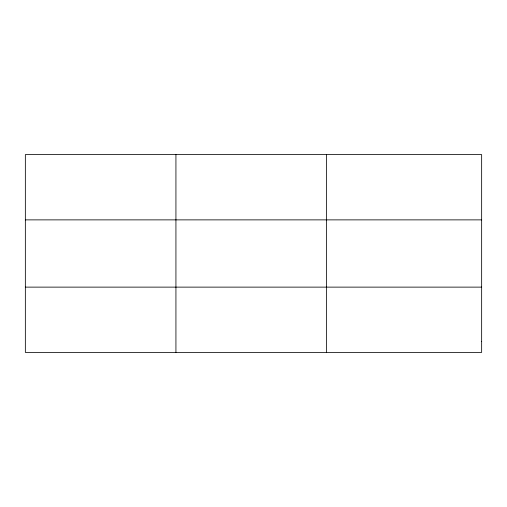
<?xml version="1.0" encoding="UTF-8"?>
<svg xmlns="http://www.w3.org/2000/svg" width="507" height="507" viewBox="0 0 507 507"><rect width="100%" height="100%" fill="white"/><g stroke="black" fill="none" stroke-linecap="round" stroke-linejoin="round"><path stroke-width="0.76" d="M175.929 352.397L175.929 154.603M326.508 352.397L326.508 154.603M25.35 219.873L481.65 219.873M25.35 287.127L481.65 287.127M481.65 341.515L481.65 352.397L25.35 352.397L25.35 154.603L481.65 154.603L481.65 341.515"/></g></svg>
